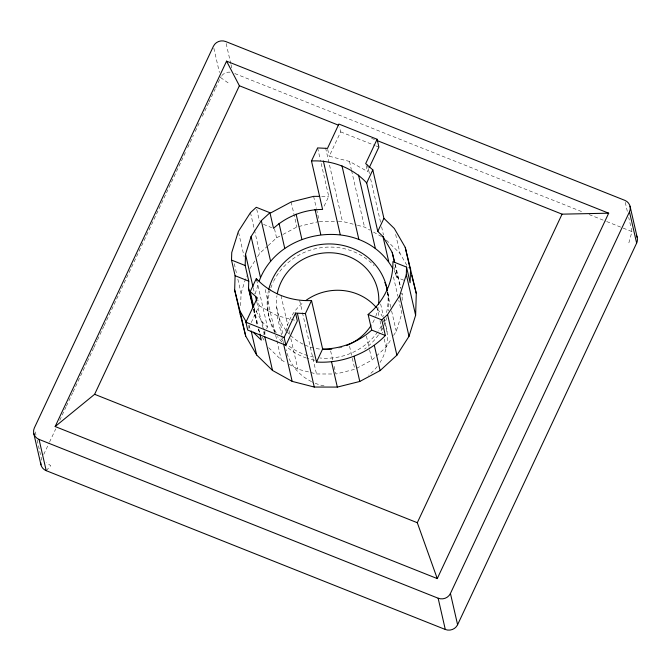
<?xml version="1.0" encoding="UTF-8"?>
<svg xmlns="http://www.w3.org/2000/svg" width="671" height="671" viewBox="0 0 671 671"><rect width="100%" height="100%" fill="white"/><g stroke="black" fill="none" stroke-linecap="round" stroke-linejoin="round"><path stroke-width="0.5" stroke-dasharray="3.35 2.52" d="M240.671 305.657L241.057 293.193L237.794 278.96M257.01 324.152L254.275 313.298L254.426 308.199M403.749 280.184L396.46 277.291L396.678 270.145L395.185 264.231M402.248 300.264L401.946 293.16M628.861 242.852L631.956 231.604L628.719 217.479M241.057 293.193L246.467 275.957M255.148 293.948L258.553 283.112M393.583 335.45L396.267 331.264L401.845 313.533L398.817 300.323M43.741 454.435L49.075 443.07M49.52 442.122L55.743 428.861M59.736 420.34L65.959 407.079M66.404 406.131L72.619 392.879M73.064 391.931L80.176 376.775M80.621 375.835L86.836 362.575M87.28 361.627L93.504 348.366M93.948 347.419L97.06 340.793M97.496 339.845L103.72 326.592M104.164 325.645L185.909 151.394M187.687 147.612L193.458 135.299M195.236 131.508L200.126 121.09M202.348 116.36L208.564 103.099M209.008 102.151L215.232 88.899M215.676 87.951L220.566 77.534A9.335 8.765 -12.9 0 1 221.128 76.502M248.589 328.186L250.786 323.497M251.222 322.566L259.132 305.699L257.79 299.836M368.782 168.631L367.465 171.441L349.49 161.426L329.251 156.234L340.683 131.868L339.56 126.987M263.787 334.787L265.448 331.256M266.647 328.698L267.435 327.012L256.8 280.57M324.168 206.089L328.723 196.385L320.394 160.034M249.872 268.702L254.829 260.977M257.58 256.691L259.786 253.261L267.419 246.265M376.397 356.024L386.068 347.159L391.436 338.788M46.207 470.665L50.728 465.674L46.542 462.713M268.182 245.561L276.569 237.861L282.114 234.9M356.628 368.312L371.935 360.126L375.651 356.712M283.036 234.405L296.884 226.991L318.373 221.623M321.669 196.377L328.723 196.385M319.346 221.38L337.404 221.405M338.402 221.405L342.42 221.413L356.435 225.011M289.159 364.345L297.865 369.193L316.486 373.973L332.841 373.999M357.442 225.271L364.529 227.092L369.922 230.094M259.132 305.699L277.115 315.705L296.33 320.646M234.808 73.567L583.284 212.237M589.13 214.561L605.678 221.145M606.651 221.531L622.227 227.729M623.2 228.115L631.956 231.604A9.335 8.765 -12.9 0 1 633.03 232.116M371.558 138.352L374.477 139.509M340.683 131.868L375.072 145.557M376.028 145.934L378.897 147.075M263.502 224.382L271.696 227.645M373.512 232.099L382.504 237.098M268.719 347.695L281.317 359.983L285.67 362.407M220.566 77.534L229.767 84.034M386.337 240.134L400.017 253.479L408.362 267.88M253.026 306.035L262.252 321.954L267.435 327.012M394.33 271.218L397.92 277.417L400.662 288.262M258.26 329.075L259.778 332.816M262.344 337.245L264.391 340.784M248.329 325.469L250.937 329.973M401.904 293.193L402.407 295.165M625.255 202.348L627.57 212.439M395.655 234.464L400.017 253.479M396.678 270.145L400.805 288.161M394.942 264.408L397.92 277.417M394.221 267.519L396.46 277.291M393.466 276.947L397.886 296.255M367.347 164.546L369.444 173.73M370.618 178.838L380.667 222.722M381.598 226.806L383.468 234.967M366.123 165.578L367.465 171.441M387.804 293.739L388.517 296.867M387.427 292.648L391.386 309.927M391.612 310.941L396.267 331.264M349.49 161.426L351.336 169.511M351.57 170.518L364.529 227.092M380.633 303.997L383.418 316.167M383.653 317.182L387.133 332.388M376.758 306.504L379.081 316.67M380.012 320.73L382.805 332.925M384.206 339.023L386.068 347.159M327.691 149.39L329.251 156.234M325.586 147.93L342.42 221.413M366.433 336.104L369.411 349.113M369.637 350.119L371.935 360.126M317.618 147.922L320.159 159.027M349.557 346.27L352.074 357.274M352.3 358.272L354.825 369.276L335.911 374.007L333.848 364.999M313.617 196.36L316.368 208.371M316.595 209.369L319.119 220.373M330.644 350.992L332.933 360.998M291.155 201.971L296.884 226.991M299.652 300.491L302.227 311.721M302.462 312.736L316.486 373.973M274.506 228.861L276.569 237.861M226.161 43.54L230.782 63.711M231.017 64.718L231.94 68.752M281.032 295.71L287.817 325.309M288.983 330.409L289.679 333.47M290.853 338.57L297.865 369.193M256.725 209.251L259.409 220.977M276.704 307.343L283.204 335.735M277.115 315.705L281.51 334.904M281.736 335.911L283.355 342.982M213.864 48.278L219.409 72.485M250.476 212.615L254.2 228.87M254.435 229.885L259.786 253.261M265.196 289.562L276.645 339.568M276.88 340.591L281.317 359.983M267.444 308.475L268.157 311.604M262.252 321.954L264.089 329.964M264.315 330.962L265.464 335.97M256.842 302.059L262.688 327.574M263.619 331.65L264.324 334.712M253.202 287.817L254.603 293.915M238.591 232.501L244.177 256.884M254.133 308.786L257.84 324.94M258.763 328.975L259.685 333.017M253.713 309.037L257.379 325.049M258.293 329.05L258.754 331.046M253.353 309.297L254.275 313.298M234.305 263.72L236.863 274.9M35.286 431.931L35.982 434.959M37.131 440L41.527 459.165A9.335 8.765 -12.9 0 0 41.099 460.256M221.841 75.546A9.335 8.765 -12.9 0 1 230.539 72.191M387.754 291.96A60.675 56.976 -12.9 0 1 388.215 310.807M386.731 317.66A60.675 56.976 -12.9 0 1 383.535 326.198M382.638 328.01A60.675 56.976 -12.9 0 1 378.972 334.192M378.385 335.039A60.675 56.976 -12.9 0 1 364.596 349.037M314.582 360.235A60.675 56.976 -12.9 0 1 307.469 358.406M306.488 358.079A60.675 56.976 -12.9 0 1 286.207 346.328M281.879 342.025A60.675 56.976 -12.9 0 1 277.517 336.548M274.842 332.296A60.675 56.976 -12.9 0 1 270.539 288.865M270.858 287.901A60.675 56.976 -12.9 0 1 273.147 282.265M273.583 281.359A60.675 56.976 -12.9 0 1 374.116 265.691M384.055 320.193A51.34 48.211 -12.9 0 1 380.054 362.457M377.169 366.584A51.34 48.211 -12.9 0 1 368.622 375.215M324.043 385.909A51.34 48.211 -12.9 0 1 312.493 382.093M311.587 381.648A51.34 48.211 -12.9 0 1 286.072 349.641M285.854 331.281A51.34 48.211 -12.9 0 1 303.804 302.034M377.714 309.239A51.34 48.211 -12.9 0 1 382.436 316.662M387.553 291.776A60.675 56.976 -12.9 0 1 386.278 313.558M384.408 319.346A60.675 56.976 -12.9 0 1 383.233 322.155M381.455 325.787A60.675 56.976 -12.9 0 1 378.259 331.063M377.672 331.91A60.675 56.976 -12.9 0 1 319.933 357.987M313.86 357.106A60.675 56.976 -12.9 0 1 308.761 355.89M307.754 355.596A60.675 56.976 -12.9 0 1 287.817 345.162M283.263 341.103A60.675 56.976 -12.9 0 1 280.495 338.15M276.242 332.59A60.675 56.976 -12.9 0 1 268.484 290.61M378.159 307.494A51.34 48.211 -12.9 0 1 375.123 317.886M374.326 319.69A51.34 48.211 -12.9 0 1 371.457 324.932M341.933 347.159A51.34 48.211 -12.9 0 1 337.916 348.207M319.471 349.054A51.34 48.211 -12.9 0 1 303.904 344.567M302.99 344.131A51.34 48.211 -12.9 0 1 290.04 334.904M289.344 334.2A51.34 48.211 -12.9 0 1 286.735 331.248M286.123 330.493A51.34 48.211 -12.9 0 1 276.938 295.668"/><path stroke-width="1.01" d="M377.102 139.258L365.678 163.623L372.816 169.88L383.913 218.352L394.288 228.467L405.242 247.373L416.297 293.462L415.626 315.269L409.008 336.33L396.888 355.202L380.105 370.602L359.79 381.472L337.328 387.083L314.263 387.05L292.153 381.371L272.501 370.434L256.666 354.984L245.712 336.079L240.386 315.001L234.657 289.989L235.093 275.706L231.512 260.071L231.747 252.539L238.364 231.487L250.476 212.615L256.272 207.297L269.943 212.732L273.525 228.366C286.559 216.28 304.827 209.327 322.592 209.453L311.487 160.99L317.618 147.922L327.465 148.417L338.889 124.051L377.102 139.258L378.897 147.075L369.226 167.691M240.386 315.001L240.478 311.889M252.9 307.301L248.538 288.287L248.765 281.149L245.183 265.515L245.527 254.284L251.097 236.553L261.304 220.658L269.943 212.732M415.626 315.269L406.316 274.624L406.542 267.092L392.879 261.656C393.525 281.778 383.653 301.807 368.119 314.431L371.7 330.065L385.364 335.508C367.792 353.793 341.774 363.657 316.502 362.046L305.397 313.583L311.529 300.516C291.214 301.631 270.103 293.68 256.339 278.549L250.208 291.617L253.672 306.764M410.568 268.45L410.124 282.726L406.542 267.092M259.165 281.141C279.178 226.328 363.699 216.733 392.795 268.568M385.364 335.508L381.782 319.874L387.578 314.556L399.698 295.685L406.316 274.624M55.156 426.538L226.572 61.145L608.689 213.193L437.266 578.587L55.156 426.538L94.628 394.305L239.379 85.754L226.572 61.145M305.397 313.583L295.559 313.089L297.345 320.906L285.913 345.263L247.708 330.057L245.913 322.239L257.345 297.882L250.208 291.617M285.913 345.263L284.127 337.446L295.559 313.089M394.682 262.26L392.191 252.397L382.965 236.477L377.781 231.42L366.685 182.957L372.816 169.88M316.502 362.046L322.634 348.979L311.529 300.516M377.781 231.42L383.913 218.352M437.266 578.587L417.295 522.709L562.055 214.158L608.689 213.193M457.597 624.735L450.434 593.466L629.473 211.835A9.335 8.765 -12.9 0 0 624.793 200.335L225.699 41.527A9.335 8.765 -12.9 0 0 213.403 46.265L34.364 427.897A9.335 8.765 -12.9 0 0 39.044 439.396L46.207 470.665L445.301 629.473A9.335 8.765 -12.9 0 0 457.597 624.735L636.636 243.103A9.335 8.765 -12.9 0 0 636.334 235.336M371.7 330.065C358.658 342.16 340.398 349.105 322.634 348.979M270.841 212.85L291.155 201.971L313.617 196.36L319.656 196.368M311.487 160.99C331.801 159.874 352.912 167.825 366.685 182.957M239.379 85.754L338.511 125.2M376.423 140.281L562.055 214.158M231.512 260.071L245.183 265.515M368.119 314.431L381.782 319.874M235.093 275.706L248.765 281.149M245.913 322.239L284.127 337.446M94.628 394.305L417.295 522.709M39.044 439.396L438.138 598.213A9.335 8.765 -12.9 0 0 450.434 593.466M253.16 332.137L261.304 340.088L259.92 334.024M234.657 289.989L239.983 311.067L246.76 322.768M411.726 275.395L416.297 293.462M248.538 288.287L253.026 306.035M630.044 206.19L637.207 237.459M629.473 211.835L636.636 243.103M405.242 247.373L410.509 270.379M392.191 252.397L394.481 262.403M399.698 295.685L409.008 336.33M382.965 236.477L388.694 261.489M358.524 175.005L375.357 248.48M387.578 314.556L396.888 355.202M341.984 165.796L358.817 239.27M438.138 598.213L445.301 629.473M374.376 345.59L380.105 370.602M323.363 161.006L340.197 234.489M354.062 356.46L359.79 381.472M315.035 209.444L320.763 234.456M331.6 362.072L337.328 387.083M296.121 214.166L301.849 239.186M279.019 223.326L284.747 248.345M297.429 313.567L314.263 387.05M261.304 220.658L270.606 261.304M283.59 343.997L292.153 381.371M251.097 236.553L260.407 277.198M256.339 278.549L256.8 280.57M255.676 296.951L256.607 301.036M264.793 336.758L272.501 370.434M245.527 254.284L252.975 286.802M251.164 330.971L256.666 354.984M239.983 311.067L245.712 336.079M33.793 433.541L40.956 464.81M46.207 470.665A9.335 8.765 -12.9 0 1 40.713 462.529M384.877 282.441A60.675 56.976 -12.9 0 1 387.318 290.015M306.244 300.205A51.34 48.211 -12.9 0 1 376.481 307.729M268.71 289.629A60.675 56.976 -12.9 0 1 329.906 243.942A60.675 56.976 -12.9 0 1 387.402 290.795M277.266 293.755A51.34 48.211 -12.9 0 1 334.754 253.042A51.34 48.211 -12.9 0 1 378.553 304.6M370.92 325.779A51.34 48.211 -12.9 0 1 346.781 345.448M331.81 349.188A51.34 48.211 -12.9 0 1 322.525 349.348"/></g></svg>
